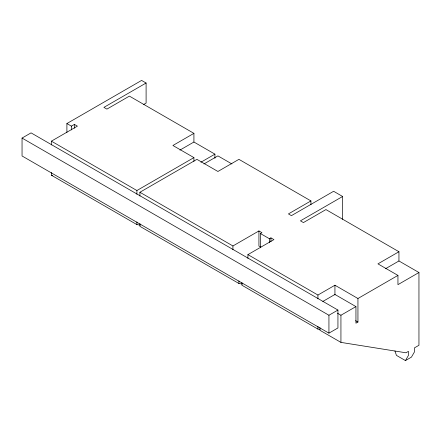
<?xml version="1.0" encoding="UTF-8"?>
<svg xmlns="http://www.w3.org/2000/svg" width="441" height="441" viewBox="0 0 441 441"><rect width="100%" height="100%" fill="white"/><g stroke="black" fill="none" stroke-linecap="round" stroke-linejoin="round"><path stroke-width="0.66" d="M394.927 350.992L396.448 355.385L405.45 360.578L408.449 355.385L408.449 351.339L405.946 352.783L340.937 342.392L319.934 330.265L319.934 327.569M22.05 138.072L31.052 132.873L337.938 310.056L337.938 327.955L328.936 333.153L22.05 155.971L22.05 138.072L328.936 315.249L337.938 310.056M66.9 132.443L66.9 123.546L141.594 80.422L146.098 83.018L146.098 103.084L143.711 104.462M66.9 123.546L71.398 126.143L74.402 124.412L77.401 126.143L51.399 141.159L51.399 144.935M146.098 83.018L103.905 107.378L106.904 109.109L129.406 96.116L193.919 133.358L193.919 142.024L214.921 154.146L214.921 158.258M193.919 133.358L172.916 145.486L193.919 157.613L193.919 161.395M179.917 150.105L193.919 142.024M51.399 141.159L136.908 190.529L193.919 157.613M139.907 196.041L139.907 192.259L196.918 159.344L217.92 171.472L238.923 159.344L310.933 200.92L310.933 204.701M200.92 162.233L214.921 154.146M203.918 163.964L217.92 155.882L231.922 163.964M139.907 192.259L232.925 245.962L258.928 230.946L261.926 232.677L260.427 233.543L260.427 247.781M310.933 200.92L288.431 213.913L291.429 215.643L333.622 191.284L342.624 196.482L342.624 219.348M260.427 233.543L269.429 238.741L270.928 237.875L273.927 239.606L247.925 254.622L247.925 258.398M342.624 196.482L300.431 220.842L303.436 222.573L325.938 209.58L398.945 251.734L398.945 260.973L418.95 272.521L418.95 345.281L414.452 347.877L414.452 351.918L411.447 357.116L405.45 360.578M247.925 254.622L317.933 295.04L334.94 285.222L357.943 298.507L397.947 275.41L397.947 284.649L418.95 272.521M398.945 251.734L377.943 263.861L397.947 275.41M322.823 301.462L334.94 294.461L355.942 306.589L355.942 323.192L357.943 322.035L357.943 298.507M385.528 268.718L398.945 260.973M337.508 313.27L340.937 315.249L355.942 306.589M51.399 172.514L51.399 175.226L52.749 175.441M51.399 175.226L136.908 224.596L140.293 225.136M139.907 223.631L139.907 226.327L238.923 283.491L242.307 284.032M241.927 282.653L241.927 285.228L317.933 329.107L319.973 329.438M260.863 246.932L258.928 246.106L258.928 230.946M355.606 320.69L357.943 322.035M340.937 315.249L340.937 342.392M334.94 285.222L334.94 294.891M328.936 315.249L328.936 333.153M317.933 295.04L317.933 298.822M317.933 326.395L317.933 329.107M270.928 237.875L270.928 241.657M269.429 238.741L269.429 242.522M238.923 280.923L238.923 283.491M232.925 245.962L232.925 249.738M136.908 190.529L136.908 194.305M136.908 221.9L136.908 224.596M74.402 124.412L74.402 128.193M71.398 126.143L71.398 129.924"/></g></svg>
